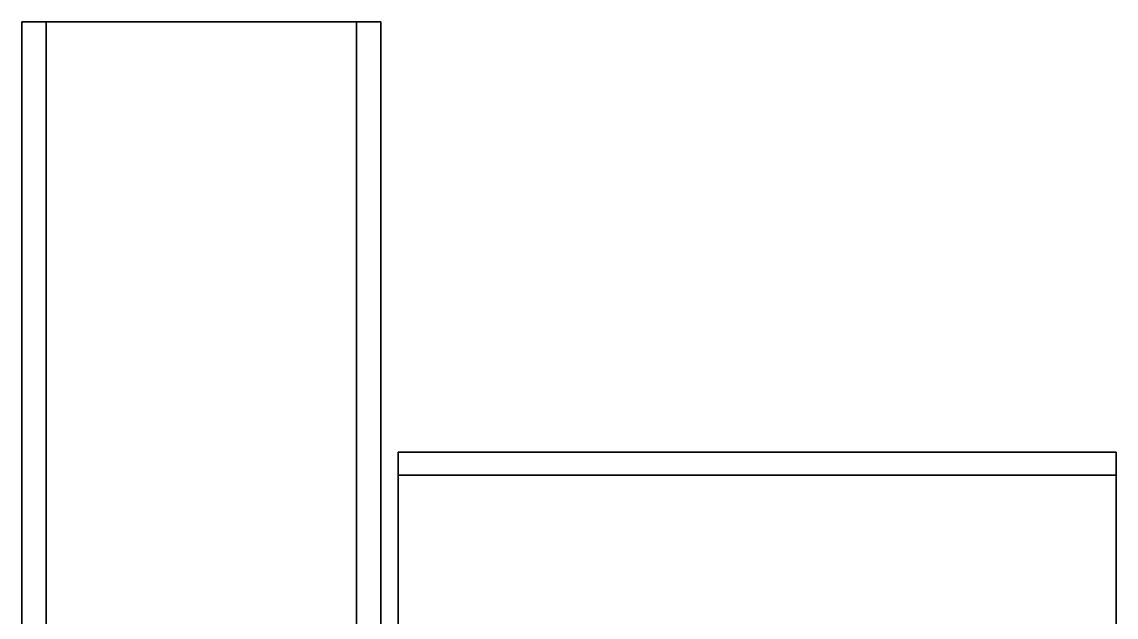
# Model space of a CAD drawing. Header units: millimetres. Extents: x -125 to 1811, y -680 to 320.
# Drawn here: x 1049 to 1811, y -95 to 320 of the extents above; entities that cross this region are included whole.
import ezdxf

# ---------------------------------------------------------------- set-up
doc = ezdxf.new("R2010")
doc.units = ezdxf.units.MM
doc.header["$MEASUREMENT"] = 0

msp = doc.modelspace()

# ---------------------------------------------------------------- linework, layer by layer
for p, q in [((1048.87, 320.27, 670.95), (1065.87, 320.27, 670.95)), ((1048.87, 320.27, 420.95), (1048.87, 320.27, 670.95)), ((1065.87, 320.27, 420.95), (1048.87, 320.27, 420.95)), ((1048.87, 320.27, 670.95), (1048.87, -679.73, 670.95)), ((1048.87, 320.27, 420.95), (1048.87, 320.27, 670.95)), ((1048.87, -679.73, 420.95), (1048.87, 320.27, 420.95)), ((1048.87, 320.27, 420.95), (1048.87, -679.73, 420.95)), ((1065.87, 320.27, 420.95), (1048.87, 320.27, 420.95)), ((1048.87, 320.27, 670.95), (1065.87, 320.27, 670.95)), ((1048.87, -679.73, 670.95), (1048.87, 320.27, 670.95)), ((1065.87, 320.27, 550.95), (1281.87, 320.27, 550.95)), ((1065.87, 320.27, 670.95), (1065.87, 320.27, 550.95)), ((1065.87, 320.27, 540.95), (1065.87, 320.27, 420.95)), ((1281.87, 320.27, 540.95), (1065.87, 320.27, 540.95)), ((1065.87, 320.27, 420.95), (1065.87, -679.73, 420.95)), ((1065.87, 320.27, 540.95), (1065.87, 320.27, 420.95)), ((1065.87, -679.73, 540.95), (1065.87, 320.27, 540.95)), ((1065.87, -679.73, 420.95), (1065.87, 320.27, 420.95)), ((1065.87, 320.27, 670.95), (1065.87, -679.73, 670.95)), ((1065.87, 320.27, 550.95), (1065.87, -679.73, 550.95)), ((1065.87, 320.27, 670.95), (1065.87, 320.27, 550.95)), ((1065.87, -679.73, 670.95), (1065.87, 320.27, 670.95)), ((1065.87, 320.27, 550.95), (1281.87, 320.27, 550.95)), ((1065.87, -679.73, 550.95), (1065.87, 320.27, 550.95)), ((1065.87, 320.27, 540.95), (1065.87, -679.73, 540.95)), ((1281.87, 320.27, 540.95), (1065.87, 320.27, 540.95)), ((1281.87, 320.27, 670.95), (1281.87, -679.73, 670.95)), ((1281.87, 320.27, 550.95), (1281.87, 320.27, 670.95)), ((1281.87, -679.73, 550.95), (1281.87, 320.27, 550.95)), ((1281.87, 320.27, 670.95), (1298.87, 320.27, 670.95)), ((1281.87, -679.73, 670.95), (1281.87, 320.27, 670.95)), ((1281.87, 320.27, 550.95), (1281.87, 320.27, 670.95)), ((1281.87, 320.27, 670.95), (1298.87, 320.27, 670.95)), ((1298.87, 320.27, 420.95), (1281.87, 320.27, 420.95)), ((1281.87, 320.27, 420.95), (1281.87, 320.27, 540.95)), ((1281.87, 320.27, 420.95), (1281.87, -679.73, 420.95)), ((1298.87, 320.27, 420.95), (1281.87, 320.27, 420.95)), ((1281.87, 320.27, 540.95), (1281.87, -679.73, 540.95)), ((1281.87, 320.27, 420.95), (1281.87, 320.27, 540.95)), ((1281.87, -679.73, 420.95), (1281.87, 320.27, 420.95)), ((1281.87, 320.27, 550.95), (1281.87, -679.73, 550.95)), ((1281.87, -679.73, 540.95), (1281.87, 320.27, 540.95)), ((1298.87, 320.27, 420.95), (1298.87, -679.73, 420.95)), ((1298.87, 320.27, 670.95), (1298.87, 320.27, 420.95)), ((1298.87, -679.73, 670.95), (1298.87, 320.27, 670.95)), ((1298.87, 320.27, 670.95), (1298.87, -679.73, 670.95)), ((1298.87, 320.27, 670.95), (1298.87, 320.27, 420.95)), ((1298.87, -679.73, 420.95), (1298.87, 320.27, 420.95)), ((1310.87, 20.27, 475.95), (1810.87, 20.27, 475.95)), ((1310.87, 20.27, 615.95), (1310.87, 20.27, 475.95)), ((1810.87, 20.27, 615.95), (1310.87, 20.27, 615.95)), ((1310.87, 20.27, 615.95), (1810.87, 20.27, 615.95)), ((1310.87, 4.27, 615.95), (1310.87, 20.27, 615.95)), ((1310.87, 20.27, 475.95), (1310.87, 4.27, 475.95)), ((1810.87, 20.27, 475.95), (1310.87, 20.27, 475.95)), ((1310.87, 4.27, 615.95), (1310.87, 20.27, 615.95)), ((1310.87, 20.27, 475.95), (1310.87, 4.27, 475.95)), ((1310.87, 20.27, 615.95), (1310.87, 20.27, 475.95)), ((1810.87, 4.27, 615.95), (1810.87, 20.27, 615.95)), ((1810.87, 20.27, 615.95), (1810.87, 20.27, 475.95)), ((1810.87, 20.27, 475.95), (1810.87, 4.27, 475.95)), ((1810.87, 20.27, 475.95), (1810.87, 20.27, 615.95)), ((1810.87, 20.27, 615.95), (1810.87, 4.27, 615.95)), ((1810.87, 4.27, 475.95), (1810.87, 20.27, 475.95)), ((1810.87, 4.27, 541.5), (1310.87, 4.27, 541.5)), ((1310.87, 4.27, 541.5), (1310.87, -104.73, 541.5)), ((1310.87, -104.73, 550.4), (1310.87, 4.27, 550.4)), ((1310.87, 4.27, 550.4), (1810.87, 4.27, 550.4)), ((1310.87, 4.27, 615.95), (1810.87, 4.27, 615.95)), ((1310.87, 4.27, 550.4), (1310.87, 4.27, 615.95)), ((1810.87, 4.27, 550.4), (1310.87, 4.27, 550.4)), ((1810.87, 4.27, 615.95), (1310.87, 4.27, 615.95)), ((1310.87, 4.27, 475.95), (1810.87, 4.27, 475.95)), ((1310.87, 4.27, 541.5), (1810.87, 4.27, 541.5)), ((1310.87, 4.27, 475.95), (1310.87, 4.27, 541.5)), ((1810.87, 4.27, 475.95), (1310.87, 4.27, 475.95)), ((1310.87, -104.73, 550.4), (1310.87, 4.27, 550.4)), ((1310.87, 4.27, 541.5), (1310.87, -104.73, 541.5)), ((1310.87, 4.27, 550.4), (1310.87, 4.27, 615.95)), ((1310.87, 4.27, 475.95), (1310.87, 4.27, 541.5)), ((1810.87, -363.73, 550.4), (1810.87, 4.27, 550.4)), ((1810.87, 4.27, 550.4), (1810.87, 4.27, 615.95)), ((1810.87, 4.27, 475.95), (1810.87, 4.27, 541.5)), ((1810.87, 4.27, 541.5), (1810.87, -363.73, 541.5)), ((1810.87, -363.73, 541.5), (1810.87, 4.27, 541.5)), ((1810.87, 4.27, 550.4), (1810.87, -363.73, 550.4)), ((1810.87, 4.27, 615.95), (1810.87, 4.27, 550.4)), ((1810.87, 4.27, 541.5), (1810.87, 4.27, 475.95))]:
    msp.add_line(p, q)

doc.saveas('drawing.dxf')
